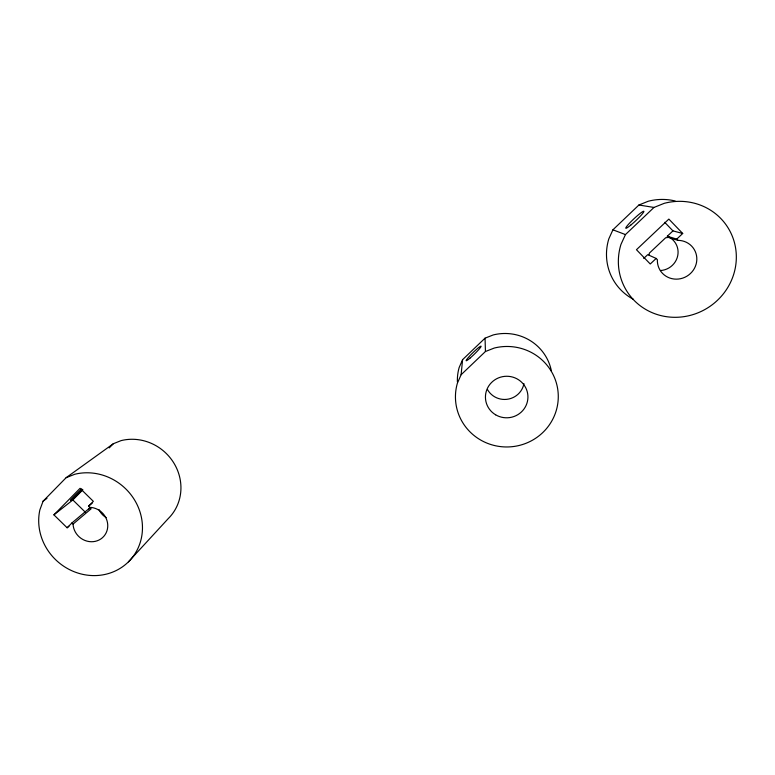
<?xml version="1.0" encoding="UTF-8"?>
<svg xmlns="http://www.w3.org/2000/svg" width="775" height="775" viewBox="0 0 775 775"><rect width="100%" height="100%" fill="white"/><g stroke="black" fill="none" stroke-linecap="round" stroke-linejoin="round"><path stroke-width="1.16" d="M461.106 374.732L485.441 351.511L494.305 348.033A51.421 50.239 -4 0 1 558.145 392.906A51.421 50.239 -4 0 1 501.687 446.729A51.421 50.239 -4 0 1 457.366 383.257L461.106 374.732L462.597 359.658L485.053 338.162L493.229 334.945A47.449 46.471 -6 0 1 551.413 371.089M649.024 254.927L649.343 253.134L665.657 237.76L668.428 237.412L677.941 240.347A19.985 19.162 -32.9 0 1 696.812 259.848A19.985 19.162 -32.9 0 1 676.246 279.155A19.985 19.162 -32.9 0 1 657.365 259.683L656.163 258.443L647.735 254.655L643.725 258.433M43.08 501.212L39.864 509.892A53.417 49.823 41.2 0 0 88.544 575.302A53.417 49.823 41.2 0 0 141.999 520.81A53.417 49.823 41.2 0 0 74.836 474.242L66.117 477.7L43.08 501.212L46.975 498.354M462.597 359.658L459.149 367.544A47.449 46.471 -6 0 0 457.405 381.939M675.19 200.996A54.463 52.361 -34 0 0 648.268 201.238L638.91 205.007L612.918 229.817L608.821 238.855A54.463 52.361 -34 0 0 633.417 299.334M625.454 234.583L620.94 244.464A59.704 57.253 -33 0 0 670.055 317.101A59.704 57.253 -33 0 0 736.26 254.219A59.704 57.253 -33 0 0 664.272 203.312L653.993 207.438L625.454 234.583L612.918 229.817M128.417 561.856L168.272 518.572A47.343 44.621 41.7 0 0 173.987 463.247A47.343 44.621 41.7 0 0 121.113 440.607L113.344 443.717L66.117 477.7M109.207 447.921L113.344 443.717M53.911 514.852L80.067 488.308L93.349 501.347L88.524 506.211L89.677 507.334A17.873 16.672 41.2 0 1 107.744 524.995A17.873 16.672 41.2 0 1 91.14 541.735A17.873 16.672 41.2 0 1 73.053 524.094L71.901 522.97L67.134 527.785L53.911 514.852L72.85 499.962L82.886 489.781M88.524 509.252L90.045 507.712L91.14 508.788L73.053 524.094M667.285 236.23L672.962 230.882L682.717 233.488L676.74 239.107L667.285 236.23L668.428 237.412M656.163 258.443L650.254 263.994L636.459 249.715L668.854 219.083L682.717 233.488M67.134 527.785L68.965 526.235M71.901 522.97L90.045 507.712M88.524 506.211L92.206 503.14M638.91 205.007L653.993 207.438M72.85 499.962L85.463 512.333M664.708 222.309L672.962 230.882M676.74 239.107L677.941 240.347M485.053 338.162L485.441 351.511M82.479 489.471A11.334 0.552 -44.2 0 1 70.506 500.417A11.334 0.552 -44.2 0 1 81.695 488.851M106.204 517.613A16.798 15.752 41.5 0 1 99.006 509.621M523.948 383.606A19.607 19.21 -5.9 0 1 487.494 389.593M667.663 236.462A18.222 17.525 -34 0 1 677.699 255.827A18.222 17.525 -34 0 1 660.455 270.533M495.622 414.799A21.254 20.77 -3.9 0 0 527.93 397.459A21.254 20.77 -3.9 0 0 496.504 378.83A21.254 20.77 -3.9 0 0 495.622 414.799M469.912 358.224A10.375 1.017 -44.3 0 0 481.101 346.28A10.375 1.017 -44.3 0 0 469.902 355.773A10.375 1.017 -44.3 0 0 469.912 358.224M630.773 225.108A12.381 1.327 -43.2 0 0 643.889 211.333A12.381 1.327 -43.2 0 0 629.833 222.842A12.381 1.327 -43.2 0 0 630.773 225.108"/></g></svg>
